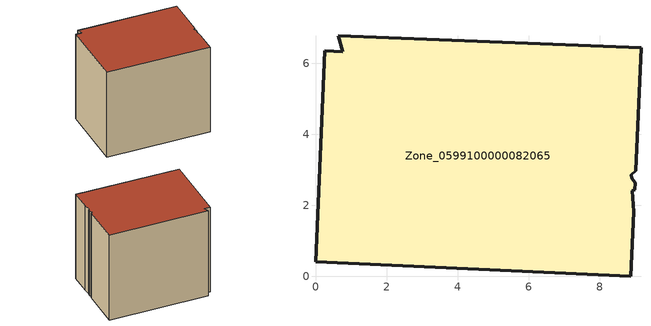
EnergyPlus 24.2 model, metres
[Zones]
Zone_0599100000082065
 floor ground (C_G): 8.89,2.86 8.9,2.76 8.99,2.64 8.98,2.44 8.92,2.41 8.96,1.82 8.88,0 0,0.41 0.26,6.34 0.77,6.33 0.64,6.78 9.16,6.43 9.01,2.98 z1.17
 wall outside (C_F): 0,0.41 8.88,0 8.96,1.82 8.92,2.41 8.98,2.44 8.99,2.64 8.9,2.76 8.89,2.86 9.01,2.98 9.16,6.43 0.64,6.78 0.77,6.33 0.26,6.34 0,0.41 z1.17:9.14
 roof outside (C_R): 8.98,2.44 8.99,2.64 8.9,2.76 8.89,2.86 9.01,2.98 9.16,6.43 0.64,6.78 0.77,6.33 0.26,6.34 0,0.41 8.88,0 8.96,1.82 8.92,2.41 z9.14
[BUILDING]
Pand.0599100000082065: North Axis=0; Terrain=City; Loads Convergence Tolerance Value=0.04; Temperature Convergence Tolerance Value=0.4; Solar Distribution=FullExterior; Maximum Number of Warmup Days=25; Minimum Number of Warmup Days=1
[Site:Location]
Rotterdam.The.Hague.AP_ZH_NLD Design_Conditions: Latitude=51.96; Longitude=4.45; Time Zone=1; Elevation=-4.5
[SITE:GROUNDTEMPERATURE:BUILDINGSURFACE]
18, 18, 18, 18, 18, 18, 18, 18, 18, 18, 18, 18
[MATERIAL] Thermal Absorptance=0.9; Solar Absorptance=0.7; Visible Absorptance=0.7
Name | Roughness | Thickness | Conductivity | Density | Specific Heat
G.TC.1965-1974 | MediumSmooth | 0.15 | 0.882353 | 540 | 1210
F.TC.1965-1974 | Rough | 0.3 | 0.697674 | 1920 | 840
R.TC.1965-1974 | MediumRough | 0.2 | 0.232558 | 1500 | 1000
[CONSTRUCTION]
C_G: G.TC.1965-1974
C_F: F.TC.1965-1974
C_R: R.TC.1965-1974
[ZONE]
Zone_0599100000082065: Type=1; Multiplier=1; Ceiling Height=Autocalculate; Volume=Autocalculate; Floor Area=autocalculate; Part of Total Floor Area=Yes
[ZONEINFILTRATION:DESIGNFLOWRATE]
Infil_Zone_0599100000082065: Zone or ZoneList or Space or SpaceList=Zone_0599100000082065; Schedule=AlwaysOn; Design Flow Rate Calculation Method=Flow/Area; Flow Rate per Floor Area=0.003; Constant Term Coefficient=1; Temperature Term Coefficient=0; Velocity Term Coefficient=0; Velocity Squared Term Coefficient=0
[HVACTEMPLATE:ZONE:IDEALLOADSAIRSYSTEM]
Zone_0599100000082065: Maximum Heating Supply Air Temperature=50; Minimum Cooling Supply Air Temperature=13; Maximum Heating Supply Air Humidity Ratio=0.0156; Minimum Cooling Supply Air Humidity Ratio=0.0077; Heating Limit=NoLimit; Cooling Limit=NoLimit; Dehumidification Control Type=ConstantSensibleHeatRatio; Cooling Sensible Heat Ratio=0.7; Dehumidification Setpoint=60; Humidification Control Type=None; Humidification Setpoint=30; Outdoor Air Method=None; Outdoor Air Flow Rate per Person=0.00944; Outdoor Air Flow Rate per Zone Floor Area=0; Outdoor Air Flow Rate per Zone=0; Demand Controlled Ventilation Type=None; Outdoor Air Economizer Type=NoEconomizer; Heat Recovery Type=None; Sensible Heat Recovery Effectiveness=0.7; Latent Heat Recovery Effectiveness=0.65
[ZONECONTROL:THERMOSTAT]
ThermostatControl_Zone_0599100000082065: Zone or ZoneList=Zone_0599100000082065; Control Type Schedule=DualSetpointControlType; Control 1=Thermostat_Zone_0599100000082065; Temperature Difference Between Cutout And Setpoint=0
[THERMOSTATSETPOINT:DUALSETPOINT]
Thermostat_Zone_0599100000082065: Heating Setpoint Temperature Schedule=HeatingSetpoint_Zone_0599100000082065; Cooling Setpoint Temperature Schedule=CoolingSetpoint_Zone_0599100000082065
[SCHEDULE:COMPACT]
HeatingSetpoint_Zone_0599100000082065: Through: 12/31, For: AllDays, Until: 24:00, 21
CoolingSetpoint_Zone_0599100000082065: Through: 12/31, For: AllDays, Until: 24:00, 24
DualSetpointControlType: Through: 12/31, For: AllDays, Until: 24:00, 4
AlwaysOn: Through: 12/31, For: AllDays, Until: 24:00, 1
